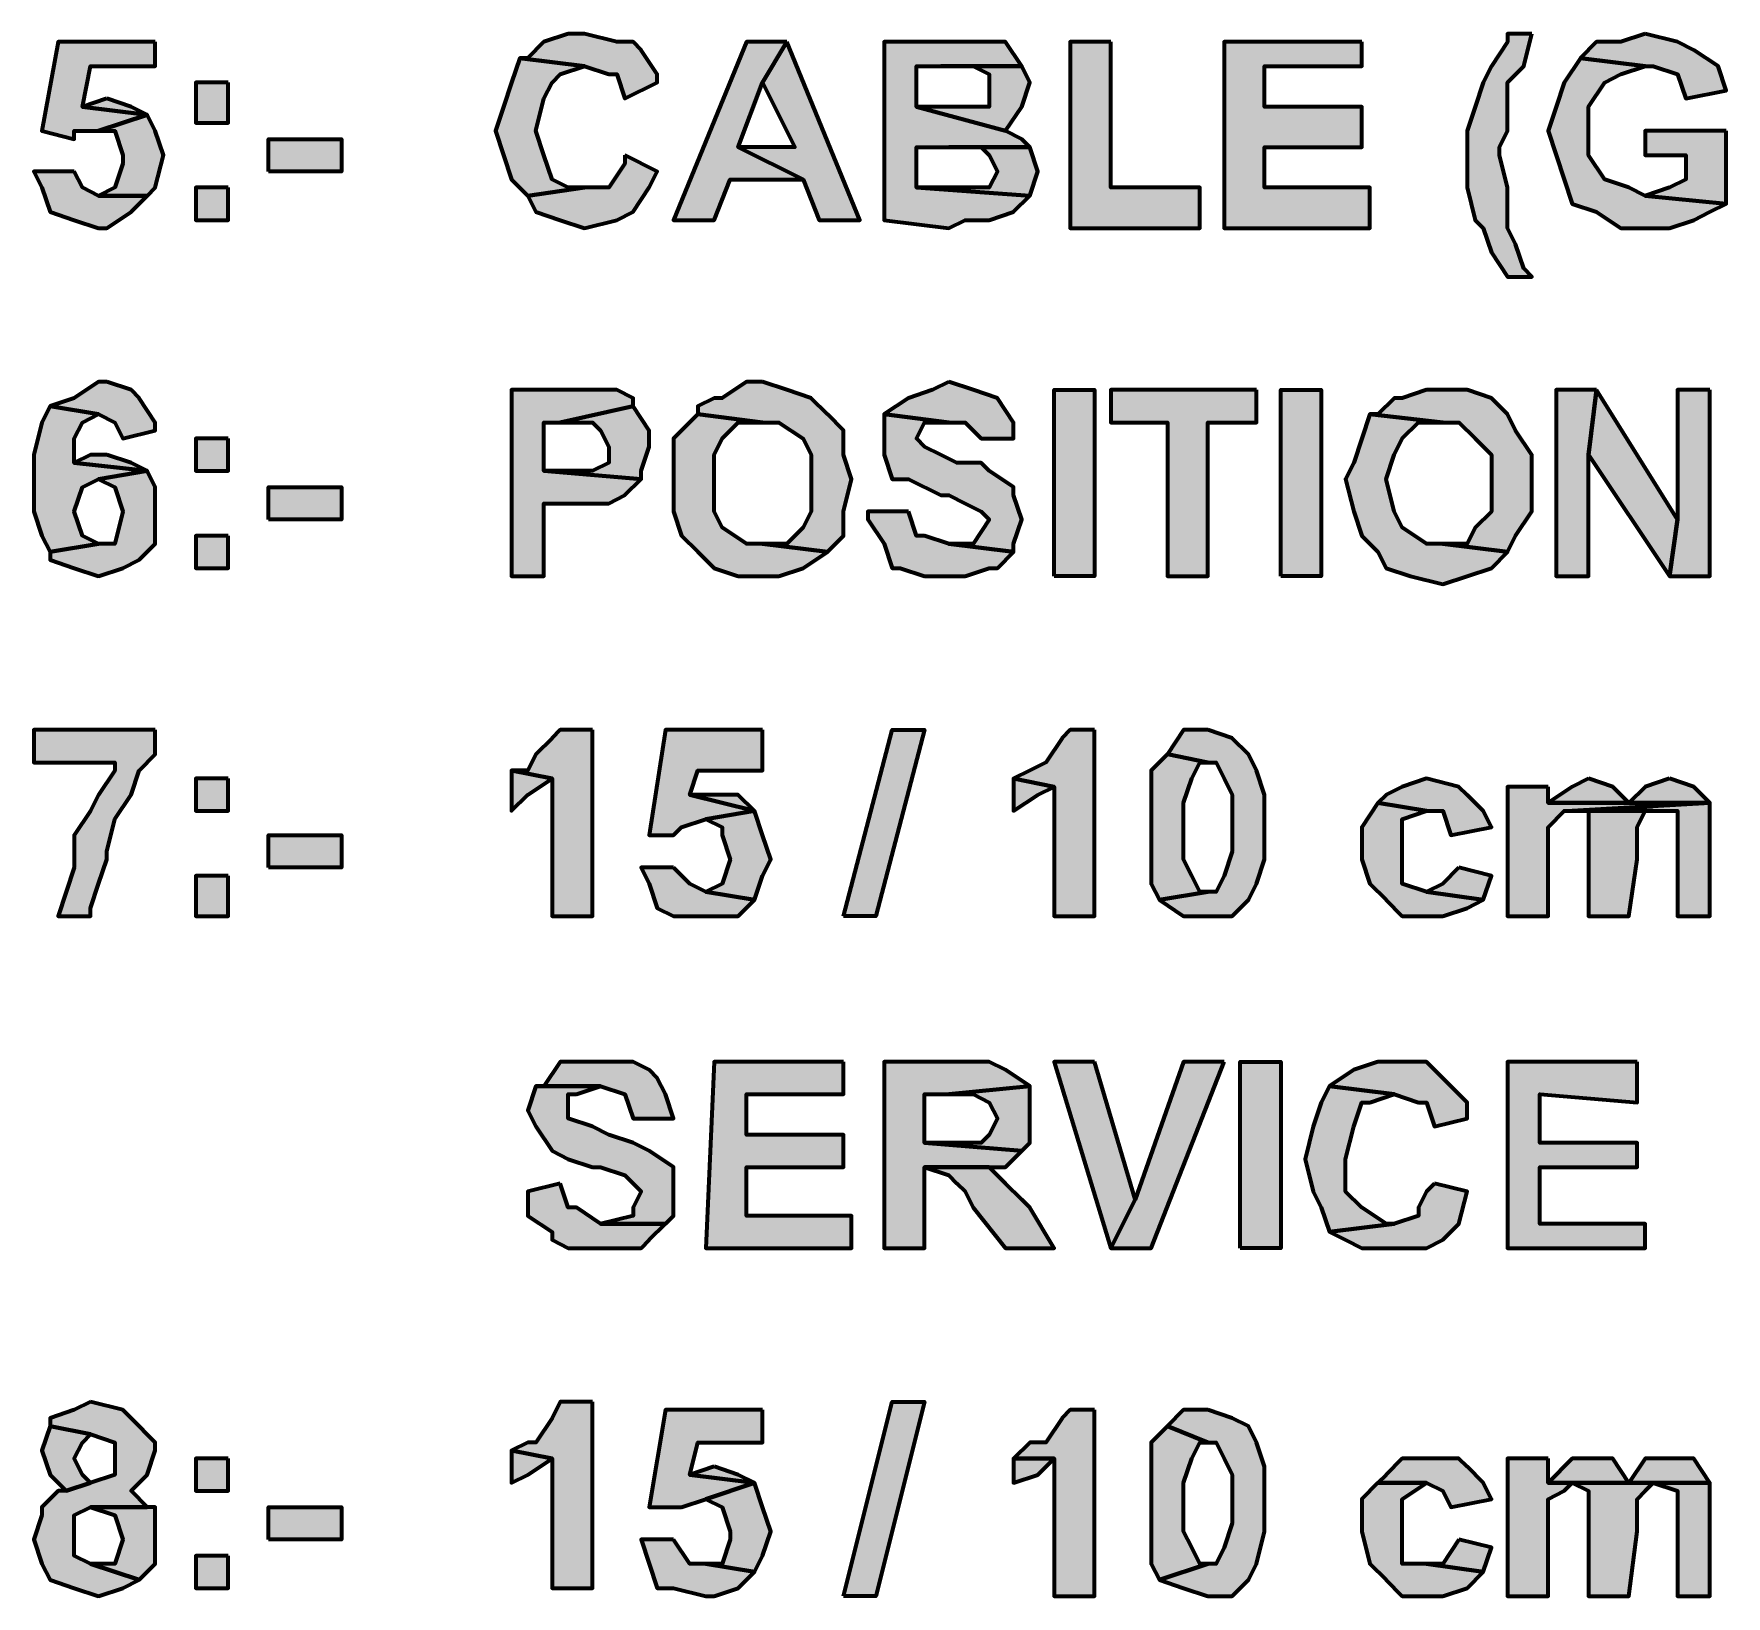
# Model space of a CAD drawing. Header units: inches. Extents: x 16 to 776, y 37 to 575.
# Drawn here: x 602 to 636.83, y 135.83 to 168 of the extents above; entities that cross this region are included whole.
import ezdxf

# ---------------------------------------------------------------- set-up
doc = ezdxf.new("R2010")
doc.units = ezdxf.units.IN
doc.header["$MEASUREMENT"] = 0
doc.layers.add('H', color=7, linetype='CONTINUOUS', lineweight=100)
doc.layers.add('P', color=250, linetype='CONTINUOUS', lineweight=100)

msp = doc.modelspace()

# ---------------------------------------------------------------- hatches: boundary and pattern name
at = {"layer": 'H', "linetype": 'Continuous'}
for points in [[(613.333, 168), (613, 168), (612.5, 167.833), (612.167, 167.5), (612, 167.5), (613.333, 167.333), (613.833, 167.167), (614, 167.167), (614.167, 166.667), (614.833, 167), (614.833, 167.167), (614.5, 167.667), (614.333, 167.833), (614, 167.833)], [(632.833, 168), (632.333, 168), (632.333, 167.833), (632, 167.333), (631.833, 167), (631.667, 166.5), (631.5, 166), (631.5, 165.5), (631.5, 165.167), (631.5, 164.833), (631.667, 164.167), (631.833, 164), (632, 163.5), (632.333, 163), (632.833, 163), (632.667, 163.167), (632.5, 163.667), (632.333, 164), (632.333, 164.5), (632.333, 164.833), (632.167, 165.5), (632.167, 165.667), (632.333, 166), (632.333, 166.5), (632.333, 167), (632.667, 167.333)], [(635.167, 168), (634.667, 167.833), (634.167, 167.833), (633.833, 167.5), (635.167, 167.333), (635.333, 167.333), (635.833, 167.167), (636, 166.667), (636.833, 166.833), (636.667, 167.333), (636.167, 167.667), (635.833, 167.833)], [(604.5, 167.833), (602.5, 167.833), (602.167, 166), (602.833, 165.833), (602.833, 166), (603.333, 166), (604.333, 166.333), (603, 166.5), (603.167, 167.333), (604.5, 167.333)], [(617.5, 167.833), (616.667, 167.833), (615.167, 164.167), (616, 164.167), (616.333, 165), (617.833, 165), (616.5, 165.667), (617, 167)], [(617.5, 167.833), (617, 167), (617.667, 165.667), (616.5, 165.667), (617.833, 165), (618.167, 164.167), (619, 164.167)], [(621, 167.833), (619.5, 167.833), (619.5, 164.167), (620.833, 164), (621.167, 164.167), (621.667, 164.167), (622.167, 164.333), (622.5, 164.667), (620.167, 164.833), (620.167, 165.667), (620.833, 165.667), (622.5, 165.667), (622.333, 165.833), (622, 166), (620.167, 166.5), (620.167, 167.333), (620.667, 167.333), (622.333, 167.333), (622, 167.833), (621.667, 167.833)], [(624.167, 167.833), (623.333, 167.833), (623.333, 164), (626, 164), (626, 164.833), (624.167, 164.833)], [(629.333, 167.833), (626.5, 167.833), (626.5, 164), (629.5, 164), (629.5, 164.833), (627.333, 164.833), (627.333, 165.667), (629.333, 165.667), (629.333, 166.5), (627.333, 166.5), (627.333, 167.333), (629.333, 167.333)], [(612, 167.5), (611.833, 167), (611.667, 166.5), (611.5, 166), (611.667, 165.5), (611.833, 165), (612.167, 164.667), (613.333, 164.833), (613, 164.833), (612.667, 165), (612.5, 165.5), (612.333, 166), (612.5, 166.667), (612.667, 167), (612.833, 167.167), (613.333, 167.333)], [(622.333, 167.333), (620.667, 167.333), (620.833, 167.333), (621.333, 167.333), (621.667, 167.167), (621.667, 166.833), (621.667, 166.5), (621.167, 166.5), (620.833, 166.5), (620.167, 166.5), (622, 166), (622.333, 166.5), (622.5, 167)], [(633.833, 167.5), (633.5, 167), (633.333, 166.5), (633.167, 166), (633.333, 165.5), (633.5, 165), (633.667, 164.5), (634.167, 164.333), (634.667, 164), (635.167, 164), (635.667, 164), (636.167, 164.167), (636.5, 164.333), (636.833, 164.5), (635.167, 164.667), (634.833, 164.833), (634.333, 165), (634, 165.5), (634, 166), (634, 166.5), (634.333, 167), (634.667, 167.167), (635.167, 167.333)], [(606, 167), (605.333, 167), (605.333, 166.167), (606, 166.167)], [(603.5, 166.667), (603, 166.5), (604.333, 166.333), (604, 166.5)], [(604.333, 166.333), (603.333, 166), (603.667, 166), (603.833, 165.5), (603.833, 165.333), (603.667, 164.833), (603.333, 164.667), (604.333, 164.667), (604.5, 164.833), (604.667, 165.5), (604.5, 166)], [(606.833, 165.167), (606.833, 165.833), (608.333, 165.833), (608.333, 165.167)], [(636.833, 166), (635.167, 166), (635.167, 165.5), (636, 165.5), (636, 165), (635.667, 164.833), (635.167, 164.667), (636.833, 164.5)], [(614.167, 165.5), (614.167, 165.333), (613.833, 164.833), (613.333, 164.833), (612.167, 164.667), (612.333, 164.333), (612.833, 164.167), (613.333, 164), (614, 164.167), (614.333, 164.333), (614.667, 164.833), (614.833, 165.167)], [(622.5, 165.667), (620.833, 165.667), (621, 165.667), (621.5, 165.667), (621.667, 165.5), (621.833, 165.167), (621.667, 164.833), (621.5, 164.833), (620.833, 164.833), (620.167, 164.833), (622.5, 164.667), (622.667, 165.167)], [(602.833, 165.167), (602, 165.167), (602.167, 164.833), (602.333, 164.333), (602.833, 164.167), (603.333, 164), (603.5, 164), (604, 164.333), (604.333, 164.667), (603.333, 164.667), (603, 164.833)], [(606, 164.833), (605.333, 164.833), (605.333, 164.167), (606, 164.167)], [(603.5, 160.833), (603.333, 160.833), (602.833, 160.5), (602.333, 160.333), (603.333, 160.167), (603.667, 160), (603.833, 159.667), (604.5, 159.833), (604.5, 160), (604.167, 160.5), (604, 160.667)], [(613, 160.667), (611.833, 160.667), (611.833, 156.833), (612.5, 156.833), (612.5, 158.333), (613, 158.333), (613.333, 158.333), (613.833, 158.333), (614.167, 158.5), (614.5, 158.833), (612.5, 159), (612.5, 160), (612.833, 160), (614.333, 160.333), (614.333, 160.5), (614, 160.667), (613.5, 160.667)], [(617, 160.833), (616.667, 160.833), (616.167, 160.5), (616, 160.5), (615.667, 160.333), (615.667, 160.167), (617, 160), (617.333, 160), (617.833, 159.667), (618, 159.333), (618, 158.833), (618, 158.167), (617.833, 157.833), (617.5, 157.5), (617, 157.5), (618.333, 157.333), (618.667, 157.667), (618.667, 158.167), (618.833, 158.833), (618.667, 159.333), (618.667, 159.833), (618.333, 160.167), (618, 160.5), (617.5, 160.667)], [(620.833, 160.833), (620.5, 160.667), (620, 160.5), (619.5, 160.167), (620.833, 160), (621.167, 160), (621.5, 159.667), (622.167, 159.667), (622.167, 160), (621.833, 160.5), (621.333, 160.667)], [(623, 156.833), (623, 160.667), (623.833, 160.667), (623.833, 156.833)], [(627.167, 160.667), (624.167, 160.667), (624.167, 160), (625.333, 160), (625.333, 156.833), (626.167, 156.833), (626.167, 160), (627.167, 160)], [(627.667, 156.833), (627.667, 160.667), (628.5, 160.667), (628.5, 156.833)], [(631, 160.667), (630.667, 160.667), (630.167, 160.5), (630, 160.5), (629.667, 160.167), (629.5, 160.167), (631, 160), (631.333, 160), (631.667, 159.667), (632, 159.333), (632, 158.833), (632, 158.167), (631.667, 157.833), (631.5, 157.5), (631, 157.5), (632.333, 157.333), (632.5, 157.667), (632.833, 158.167), (632.833, 158.833), (632.833, 159.333), (632.5, 159.833), (632.333, 160.167), (632, 160.5), (631.5, 160.667)], [(634.167, 160.667), (633.333, 160.667), (633.333, 156.833), (634, 156.833), (634, 159.333)], [(634.167, 160.667), (634, 159.333), (635.667, 156.833), (635.833, 158)], [(636.5, 160.667), (635.833, 160.667), (635.833, 158), (635.667, 156.833), (636.5, 156.833)], [(602.333, 160.333), (602.167, 160), (602, 159.333), (602, 158.833), (602, 158.167), (602.167, 157.667), (602.333, 157.333), (603.333, 157.5), (603, 157.667), (602.833, 158.167), (603, 158.667), (603.333, 158.833), (604.333, 159), (602.833, 159.167), (602.833, 159.667), (603, 160), (603.333, 160.167)], [(614.333, 160.333), (612.833, 160), (613.5, 160), (613.667, 159.833), (613.833, 159.5), (613.833, 159.167), (613.5, 159), (613, 159), (612.5, 159), (614.5, 158.833), (614.5, 159), (614.667, 159.5), (614.667, 159.833)], [(615.667, 160.167), (615.167, 159.667), (615.167, 159.333), (615.167, 158.833), (615.167, 158.167), (615.333, 157.667), (615.667, 157.333), (616, 157), (616.5, 156.833), (617, 156.833), (617.333, 156.833), (617.833, 157), (618.333, 157.333), (617, 157.5), (616.667, 157.5), (616.167, 157.833), (616, 158.167), (616, 158.833), (616, 159.333), (616.167, 159.667), (616.5, 160), (617, 160)], [(619.5, 160.167), (619.5, 159.667), (619.5, 159.333), (619.667, 158.833), (620, 158.833), (620.667, 158.5), (620.833, 158.5), (621.167, 158.333), (621.5, 158.167), (621.667, 158), (621.333, 157.5), (620.833, 157.5), (622.167, 157.333), (622.167, 157.5), (622.333, 158), (622.167, 158.5), (622.167, 158.667), (621.667, 159), (621.5, 159.167), (621, 159.167), (620.667, 159.333), (620.333, 159.5), (620.167, 159.667), (620.333, 160), (620.833, 160)], [(629.5, 160.167), (629.333, 159.667), (629.167, 159.167), (629, 158.833), (629.167, 158.167), (629.333, 157.667), (629.667, 157.333), (629.833, 157), (630.333, 156.833), (631, 156.667), (631.5, 156.833), (632, 157), (632.333, 157.333), (631, 157.5), (630.667, 157.5), (630.167, 157.833), (630, 158.167), (629.833, 158.833), (630, 159.333), (630.167, 159.667), (630.5, 160), (631, 160)], [(606, 159.667), (605.333, 159.667), (605.333, 159), (606, 159)], [(603.5, 159.333), (603.167, 159.333), (602.833, 159.167), (604.333, 159), (604, 159.167)], [(604.333, 159), (603.333, 158.833), (603.667, 158.667), (603.833, 158.167), (603.667, 157.5), (603.333, 157.5), (602.333, 157.333), (602.333, 157.167), (602.833, 157), (603.333, 156.833), (603.833, 157), (604.167, 157.167), (604.5, 157.5), (604.5, 158.167), (604.5, 158.667)], [(606.833, 158), (606.833, 158.667), (608.333, 158.667), (608.333, 158)], [(620, 158.167), (619.167, 158.167), (619.167, 158), (619.5, 157.5), (619.667, 157), (619.833, 157), (620.333, 156.833), (620.833, 156.833), (621.167, 156.833), (621.667, 157), (621.833, 157), (622.167, 157.333), (620.833, 157.5), (620.333, 157.667), (620.167, 157.667)], [(606, 157.667), (605.333, 157.667), (605.333, 157), (606, 157)], [(604.5, 153.667), (602, 153.667), (602, 153), (603.667, 153), (603.667, 152.833), (603.333, 152.333), (603.167, 152), (602.833, 151.5), (602.833, 150.833), (602.667, 150.333), (602.5, 149.833), (603.167, 149.833), (603.167, 150), (603.333, 150.5), (603.5, 151), (603.5, 151.167), (603.667, 151.833), (604, 152.333), (604.167, 152.833), (604.5, 153.167)], [(613.5, 153.667), (612.833, 153.667), (612.667, 153.5), (612.333, 153.167), (612.167, 152.833), (611.833, 152.833), (612.667, 152.667), (612.667, 149.833), (613.5, 149.833)], [(617, 153.667), (615, 153.667), (614.667, 151.5), (615.167, 151.5), (615.333, 151.667), (615.833, 151.833), (616.833, 152), (615.5, 152.333), (615.667, 152.833), (617, 152.833)], [(618.667, 149.833), (619.667, 153.667), (620.333, 153.667), (619.333, 149.833)], [(623.833, 153.667), (623.333, 153.667), (623.167, 153.5), (622.833, 153), (622.5, 152.833), (622.167, 152.667), (623, 152.5), (623, 149.833), (623.833, 149.833)], [(626.167, 153.667), (625.667, 153.667), (625.333, 153.167), (626.167, 153), (626.333, 153), (626.5, 152.667), (626.667, 152.333), (626.667, 151.667), (626.667, 151.167), (626.5, 150.667), (626.333, 150.333), (626.167, 150.333), (625.167, 150.167), (625.667, 149.833), (626.167, 149.833), (626.667, 149.833), (627, 150.167), (627.167, 150.5), (627.333, 151), (627.333, 151.667), (627.333, 152.333), (627.167, 152.833), (627, 153.167), (626.667, 153.5)], [(625.333, 153.167), (625, 152.833), (625, 152.333), (625, 151.667), (625, 151), (625, 150.5), (625.167, 150.167), (626.167, 150.333), (626, 150.333), (625.833, 150.667), (625.667, 151), (625.667, 151.667), (625.667, 152.167), (625.833, 152.667), (626, 153), (626.167, 153)], [(606, 152.667), (605.333, 152.667), (605.333, 152), (606, 152)], [(611.833, 152.833), (611.833, 152), (612.167, 152.333), (612.667, 152.667)], [(622.167, 152.667), (622.167, 152), (622.667, 152.333), (623, 152.5)], [(630.667, 152.667), (630.167, 152.5), (629.833, 152.333), (629.667, 152.167), (630.667, 152), (631, 152), (631.167, 151.5), (632, 151.667), (631.833, 152), (631.5, 152.333), (631.333, 152.5)], [(634, 152.667), (633.667, 152.5), (633.167, 152.167), (634.833, 152.167), (634.5, 152.5)], [(635.667, 152.667), (635.167, 152.5), (634.833, 152.167), (633.167, 152.167), (636.5, 152.167), (636.167, 152.5)], [(616, 152.333), (615.5, 152.333), (616.833, 152), (616.5, 152.333)], [(633.167, 152.5), (632.333, 152.5), (632.333, 149.833), (633.167, 149.833), (633.167, 151), (633.167, 151.167), (633.167, 151.667), (633.5, 152), (633.667, 152), (636.5, 152.167), (633.167, 152.167)], [(616.833, 152), (615.833, 151.833), (616.167, 151.667), (616.167, 151.5), (616.333, 151), (616.167, 150.5), (615.833, 150.333), (616.833, 150.167), (617, 150.667), (617.167, 151), (617, 151.5)], [(629.667, 152.167), (629.333, 151.667), (629.333, 151.167), (629.333, 151), (629.5, 150.5), (629.833, 150.167), (630.167, 149.833), (630.667, 149.833), (631, 149.833), (631.5, 150), (631.833, 150.167), (630.667, 150.333), (630.167, 150.5), (630.167, 150.667), (630.167, 151.167), (630.167, 151.5), (630.167, 151.833), (630.667, 152)], [(636.5, 152.167), (633.667, 152), (635.333, 152), (635.833, 152), (635.833, 151.333), (635.833, 149.833), (636.5, 149.833), (636.5, 151.5)], [(633.667, 152), (634, 152), (634, 151.833), (634, 151.333), (634, 149.833), (634.833, 149.833), (635, 151), (635, 151.167), (635, 151.667), (635.167, 152), (635.333, 152)], [(606.833, 150.833), (606.833, 151.5), (608.333, 151.5), (608.333, 150.833)], [(615.167, 150.833), (614.5, 150.833), (614.667, 150.5), (614.833, 150), (615.167, 149.833), (615.833, 149.833), (616, 149.833), (616.5, 149.833), (616.833, 150.167), (615.833, 150.333), (615.5, 150.5)], [(631.333, 150.833), (631, 150.5), (630.667, 150.333), (631.833, 150.167), (632, 150.667)], [(606, 150.667), (605.333, 150.667), (605.333, 149.833), (606, 149.833)], [(613.667, 146.833), (613.5, 146.833), (613, 146.833), (612.833, 146.833), (612.5, 146.333), (612.333, 146.333), (613.667, 146.333), (614.167, 146.167), (614.333, 145.667), (615.167, 145.667), (615, 146.167), (614.833, 146.5), (614.667, 146.667), (614.333, 146.833)], [(618.667, 146.833), (616, 146.833), (615.833, 143), (618.833, 143), (618.833, 143.667), (616.667, 143.667), (616.667, 144.667), (618.667, 144.667), (618.667, 145.333), (616.667, 145.333), (616.667, 146.167), (618.667, 146.167)], [(621.167, 146.833), (619.5, 146.833), (619.5, 143), (620.333, 143), (620.333, 144.667), (621.667, 144.667), (622, 144.667), (622.333, 145), (620.333, 145.167), (620.333, 146.167), (620.833, 146.167), (622.5, 146.333), (622, 146.667), (621.667, 146.833)], [(623.833, 146.833), (623, 146.833), (624.167, 143), (624.667, 144)], [(626.5, 146.833), (625.667, 146.833), (624.667, 144), (624.167, 143), (625, 143)], [(626.833, 143), (626.833, 146.833), (627.667, 146.833), (627.667, 143)], [(630, 146.833), (629.667, 146.833), (629.167, 146.667), (628.667, 146.333), (630, 146.167), (630.5, 146), (630.667, 146), (630.833, 145.5), (631.5, 145.667), (631.5, 146), (631.167, 146.333), (631, 146.5), (630.667, 146.833)], [(635, 146.833), (632.333, 146.833), (632.333, 143), (635.167, 143), (635.167, 143.5), (633, 143.5), (633, 144.667), (635, 144.667), (635, 145.167), (633, 145.167), (633, 146.167), (635, 146)], [(612.333, 146.333), (612.167, 145.833), (612.333, 145.5), (612.667, 145), (613, 144.833), (613.5, 144.667), (613.667, 144.667), (614.167, 144.5), (614.333, 144.333), (614.5, 144.167), (614.333, 143.833), (614.333, 143.667), (613.667, 143.5), (615, 143.5), (615.167, 143.667), (615.167, 144.167), (615.167, 144.667), (614.667, 145), (614.333, 145.167), (613.833, 145.333), (613.5, 145.5), (613, 145.667), (613, 146), (613, 146.167), (613.167, 146.167), (613.667, 146.333)], [(622.5, 146.333), (620.833, 146.167), (621.333, 146.167), (621.667, 146), (621.833, 145.667), (621.667, 145.333), (621.5, 145.167), (621.333, 145.167), (620.833, 145.167), (620.333, 145.167), (622.333, 145), (622.5, 145.167), (622.5, 145.667), (622.5, 145.833)], [(628.667, 146.333), (628.5, 146), (628.333, 145.5), (628.167, 144.833), (628.333, 144.167), (628.5, 143.833), (628.667, 143.333), (630, 143.5), (629.833, 143.5), (629.333, 143.833), (629, 144.167), (629, 144.833), (629.167, 145.5), (629.333, 146), (629.5, 146), (630, 146.167)], [(621.667, 144.667), (620.333, 144.667), (620.833, 144.5), (621, 144.333), (621.167, 144.167), (621.333, 143.833), (622, 143), (623, 143), (622.5, 143.833), (622.333, 144), (622, 144.333)], [(612.833, 144.333), (612.167, 144.167), (612.167, 143.667), (612.667, 143.333), (612.667, 143.167), (613, 143), (613.667, 143), (614, 143), (614.5, 143), (614.667, 143.167), (615, 143.5), (613.667, 143.5), (613.167, 143.833), (613, 143.833)], [(630.833, 144.333), (630.667, 144.167), (630.5, 143.833), (630.5, 143.667), (630, 143.5), (628.667, 143.333), (629, 143.167), (629.333, 143), (630, 143), (630.667, 143), (631, 143.167), (631.333, 143.5), (631.5, 144.167)], [(603.167, 139.833), (602.833, 139.667), (602.333, 139.5), (602.333, 139.333), (603.167, 139.167), (603.667, 139), (603.667, 138.667), (603.667, 138.333), (603.167, 138.167), (602.667, 138), (602.5, 138), (602.167, 137.667), (602.167, 137.5), (602, 137), (602.167, 136.5), (602.333, 136.167), (602.833, 136), (603.333, 135.833), (603.833, 136), (604.167, 136.167), (603.167, 136.5), (602.833, 136.667), (602.833, 137.167), (602.833, 137.5), (603.167, 137.667), (604.333, 137.667), (604, 138), (604.333, 138.333), (604.5, 138.833), (604.5, 139), (604, 139.5), (603.833, 139.667)], [(613.5, 139.833), (612.833, 139.833), (612.667, 139.5), (612.333, 139), (612.167, 139), (611.833, 138.833), (612.667, 138.667), (612.667, 136), (613.5, 136)], [(618.667, 135.833), (619.667, 139.833), (620.333, 139.833), (619.333, 135.833)], [(617, 139.667), (615, 139.667), (614.667, 137.667), (615.167, 137.667), (615.333, 137.667), (615.833, 137.833), (616.833, 138.167), (615.5, 138.333), (615.667, 139), (617, 139)], [(623.833, 139.667), (623.333, 139.667), (623.167, 139.5), (622.833, 139), (622.5, 139), (622.167, 138.667), (623, 138.667), (623, 135.833), (623.833, 135.833)], [(626.167, 139.667), (625.667, 139.667), (625.333, 139.333), (626.167, 139), (626.333, 139), (626.5, 138.667), (626.667, 138.333), (626.667, 137.833), (626.667, 137.333), (626.5, 136.833), (626.333, 136.5), (626.167, 136.5), (625.167, 136.167), (625.667, 136), (626.167, 135.833), (626.667, 135.833), (627, 136.167), (627.167, 136.5), (627.333, 137.167), (627.333, 137.833), (627.333, 138.5), (627.167, 139), (627, 139.333), (626.667, 139.5)], [(602.333, 139.333), (602.167, 138.833), (602.333, 138.333), (602.667, 138), (603.167, 138.167), (603, 138.333), (602.833, 138.667), (603, 139), (603.167, 139.167)], [(625.333, 139.333), (625, 139), (625, 138.333), (625, 137.833), (625, 137), (625, 136.5), (625.167, 136.167), (626.167, 136.5), (626, 136.5), (625.833, 136.833), (625.667, 137.167), (625.667, 137.833), (625.667, 138.167), (625.833, 138.667), (626, 139), (626.167, 139)], [(606, 138.667), (605.333, 138.667), (605.333, 138), (606, 138)], [(611.833, 138.833), (611.833, 138.167), (612.167, 138.333), (612.667, 138.667)], [(622.167, 138.667), (622.167, 138.167), (622.667, 138.333), (623, 138.667)], [(630.667, 138.667), (630.167, 138.667), (629.833, 138.333), (629.667, 138.167), (630.667, 138.167), (631, 138), (631.167, 137.667), (632, 137.833), (631.833, 138.167), (631.5, 138.5), (631.333, 138.667)], [(633.167, 138.667), (632.333, 138.667), (632.333, 135.833), (633.167, 135.833), (633.167, 137.167), (633.167, 137.333), (633.167, 137.833), (633.5, 138), (633.667, 138.167), (636.5, 138.167), (633.167, 138.167)], [(634, 138.667), (633.667, 138.667), (633.167, 138.167), (634.833, 138.167), (634.5, 138.667)], [(635.667, 138.667), (635.167, 138.667), (634.833, 138.167), (633.167, 138.167), (636.5, 138.167), (636.167, 138.667)], [(616, 138.5), (615.5, 138.333), (616.833, 138.167), (616.5, 138.333)], [(616.833, 138.167), (615.833, 137.833), (616.167, 137.667), (616.333, 137.167), (616.333, 137), (616.167, 136.5), (615.833, 136.5), (616.833, 136.333), (617, 136.667), (617.167, 137.167), (617, 137.667)], [(629.667, 138.167), (629.333, 137.833), (629.333, 137.333), (629.333, 137.167), (629.5, 136.5), (629.833, 136.167), (630.167, 135.833), (630.667, 135.833), (631, 135.833), (631.5, 136), (631.833, 136.333), (630.667, 136.5), (630.167, 136.5), (630.167, 136.667), (630.167, 137.333), (630.167, 137.5), (630.167, 137.833), (630.667, 138.167)], [(633.667, 138.167), (634, 138), (634, 137.833), (634, 137.333), (634, 135.833), (634.833, 135.833), (635, 137.167), (635, 137.333), (635, 137.833), (635.167, 138), (635.333, 138.167)], [(636.5, 138.167), (633.667, 138.167), (635.333, 138.167), (635.833, 138), (635.833, 137.333), (635.833, 135.833), (636.5, 135.833), (636.5, 137.667)], [(604.333, 137.667), (603.167, 137.667), (603.667, 137.5), (603.833, 137), (603.667, 136.5), (603.167, 136.5), (604.167, 136.167), (604.5, 136.5), (604.5, 137), (604.5, 137.167), (604.5, 137.667)], [(606.833, 137), (606.833, 137.667), (608.333, 137.667), (608.333, 137)], [(615.167, 137), (614.5, 137), (614.667, 136.5), (614.833, 136), (615.167, 136), (615.833, 135.833), (616, 135.833), (616.5, 136), (616.833, 136.333), (615.833, 136.5), (615.5, 136.5)], [(631.333, 137), (631, 136.5), (630.667, 136.5), (631.833, 136.333), (632, 136.833)], [(606, 136.667), (605.333, 136.667), (605.333, 136), (606, 136)]]:
    msp.add_hatch(color=0, dxfattribs=at).paths.add_polyline_path(points)

# ---------------------------------------------------------------- linework, layer by layer
at = {"layer": 'P', "color": 0, "linetype": 'Continuous'}
for points in [[(613.333, 168), (613, 168), (612.5, 167.833), (612.167, 167.5), (612, 167.5), (613.333, 167.333), (613.333, 167.333), (613.833, 167.167), (614, 167.167), (614.167, 166.667), (614.833, 167), (614.833, 167.167), (614.5, 167.667), (614.333, 167.833), (614, 167.833), (613.333, 168)], [(632.833, 168), (632.333, 168), (632.333, 167.833), (632, 167.333), (631.833, 167), (631.667, 166.5), (631.5, 166), (631.5, 165.5), (631.5, 165.167), (631.5, 164.833), (631.667, 164.167), (631.833, 164), (632, 163.5), (632.333, 163), (632.833, 163), (632.667, 163.167), (632.5, 163.667), (632.333, 164), (632.333, 164.5), (632.333, 164.833), (632.167, 165.5), (632.167, 165.667), (632.333, 166), (632.333, 166.5), (632.333, 167), (632.667, 167.333), (632.833, 168)], [(635.167, 168), (634.667, 167.833), (634.167, 167.833), (633.833, 167.5), (635.167, 167.333), (635.333, 167.333), (635.833, 167.167), (635.833, 167.167), (636, 166.667), (636.833, 166.833), (636.667, 167.333), (636.167, 167.667), (636.167, 167.667), (635.833, 167.833), (635.167, 168)], [(604.5, 167.833), (602.5, 167.833), (602.167, 166), (602.833, 165.833), (602.833, 166), (603.333, 166), (604.333, 166.333), (603, 166.5), (603.167, 167.333), (604.5, 167.333), (604.5, 167.833)], [(617.5, 167.833), (616.667, 167.833), (615.167, 164.167), (616, 164.167), (616.333, 165), (617.833, 165), (616.5, 165.667), (617, 167), (617.5, 167.833)], [(617.5, 167.833), (617, 167), (617.667, 165.667), (616.5, 165.667), (617.833, 165), (618.167, 164.167), (619, 164.167), (617.5, 167.833)], [(621, 167.833), (619.5, 167.833), (619.5, 164.167), (620.833, 164), (621.167, 164.167), (621.667, 164.167), (621.667, 164.167), (622.167, 164.333), (622.5, 164.667), (620.167, 164.833), (620.167, 165.667), (620.833, 165.667), (622.5, 165.667), (622.333, 165.833), (622, 166), (620.167, 166.5), (620.167, 167.333), (620.667, 167.333), (622.333, 167.333), (622, 167.833), (621.667, 167.833), (621.667, 167.833), (621, 167.833)], [(624.167, 167.833), (623.333, 167.833), (623.333, 164), (626, 164), (626, 164.833), (624.167, 164.833), (624.167, 167.833)], [(629.333, 167.833), (626.5, 167.833), (626.5, 164), (629.5, 164), (629.5, 164.833), (627.333, 164.833), (627.333, 165.667), (629.333, 165.667), (629.333, 166.5), (627.333, 166.5), (627.333, 167.333), (629.333, 167.333), (629.333, 167.833)], [(612, 167.5), (611.833, 167), (611.667, 166.5), (611.5, 166), (611.667, 165.5), (611.833, 165), (612.167, 164.667), (613.333, 164.833), (613, 164.833), (612.667, 165), (612.667, 165), (612.5, 165.5), (612.333, 166), (612.5, 166.667), (612.667, 167), (612.833, 167.167), (613.333, 167.333), (612, 167.5)], [(622.333, 167.333), (620.667, 167.333), (620.833, 167.333), (621.333, 167.333), (621.667, 167.167), (621.667, 166.833), (621.667, 166.5), (621.167, 166.5), (621.167, 166.5), (620.833, 166.5), (620.167, 166.5), (622, 166), (622.333, 166.5), (622.5, 167), (622.333, 167.333)], [(633.833, 167.5), (633.5, 167), (633.5, 167), (633.333, 166.5), (633.167, 166), (633.333, 165.5), (633.5, 165), (633.667, 164.5), (634.167, 164.333), (634.167, 164.333), (634.667, 164), (635.167, 164), (635.667, 164), (636.167, 164.167), (636.5, 164.333), (636.833, 164.5), (635.167, 164.667), (634.833, 164.833), (634.333, 165), (634.333, 165), (634, 165.5), (634, 166), (634, 166.5), (634.333, 167), (634.667, 167.167), (635.167, 167.333), (633.833, 167.5)], [(606, 167), (605.333, 167), (605.333, 166.167), (606, 166.167), (606, 167)], [(603.5, 166.667), (603, 166.5), (604.333, 166.333), (604, 166.5), (603.5, 166.667)], [(604.333, 166.333), (603.333, 166), (603.667, 166), (603.667, 166), (603.833, 165.5), (603.833, 165.333), (603.667, 164.833), (603.333, 164.667), (604.333, 164.667), (604.5, 164.833), (604.667, 165.5), (604.5, 166), (604.333, 166.333)], [(606.833, 165.167), (606.833, 165.833), (608.333, 165.833), (608.333, 165.167), (606.833, 165.167)], [(636.833, 166), (635.167, 166), (635.167, 165.5), (636, 165.5), (636, 165), (635.667, 164.833), (635.167, 164.667), (636.833, 164.5), (636.833, 166)], [(614.167, 165.5), (614.167, 165.333), (613.833, 164.833), (613.833, 164.833), (613.333, 164.833), (612.167, 164.667), (612.333, 164.333), (612.833, 164.167), (613.333, 164), (613.333, 164), (614, 164.167), (614.333, 164.333), (614.333, 164.333), (614.667, 164.833), (614.833, 165.167), (614.167, 165.5)], [(622.5, 165.667), (620.833, 165.667), (621, 165.667), (621.5, 165.667), (621.667, 165.5), (621.833, 165.167), (621.667, 164.833), (621.5, 164.833), (620.833, 164.833), (620.167, 164.833), (622.5, 164.667), (622.667, 165.167), (622.667, 165.167), (622.5, 165.667)], [(602.833, 165.167), (602, 165.167), (602.167, 164.833), (602.333, 164.333), (602.833, 164.167), (603.333, 164), (603.5, 164), (604, 164.333), (604.333, 164.667), (603.333, 164.667), (603, 164.833), (602.833, 165.167)], [(606, 164.833), (605.333, 164.833), (605.333, 164.167), (606, 164.167), (606, 164.833)], [(603.5, 160.833), (603.333, 160.833), (602.833, 160.5), (602.333, 160.333), (602.333, 160.333), (603.333, 160.167), (603.667, 160), (603.833, 159.667), (604.5, 159.833), (604.5, 160), (604.167, 160.5), (604, 160.667), (603.5, 160.833)], [(613, 160.667), (611.833, 160.667), (611.833, 156.833), (612.5, 156.833), (612.5, 158.333), (613, 158.333), (613.333, 158.333), (613.833, 158.333), (614.167, 158.5), (614.5, 158.833), (612.5, 159), (612.5, 160), (612.833, 160), (614.333, 160.333), (614.333, 160.5), (614, 160.667), (613.5, 160.667), (613, 160.667)], [(617, 160.833), (616.667, 160.833), (616.167, 160.5), (616, 160.5), (615.667, 160.333), (615.667, 160.167), (617, 160), (617.333, 160), (617.833, 159.667), (618, 159.333), (618, 158.833), (618, 158.833), (618, 158.167), (617.833, 157.833), (617.5, 157.5), (617, 157.5), (618.333, 157.333), (618.667, 157.667), (618.667, 158.167), (618.833, 158.833), (618.833, 158.833), (618.667, 159.333), (618.667, 159.833), (618.333, 160.167), (618, 160.5), (617.5, 160.667), (617, 160.833)], [(620.833, 160.833), (620.5, 160.667), (620, 160.5), (620, 160.5), (619.5, 160.167), (619.5, 160.167), (620.833, 160), (621.167, 160), (621.5, 159.667), (622.167, 159.667), (622.167, 160), (621.833, 160.5), (621.833, 160.5), (621.333, 160.667), (620.833, 160.833)], [(623, 156.833), (623, 160.667), (623.833, 160.667), (623.833, 156.833), (623, 156.833)], [(627.167, 160.667), (624.167, 160.667), (624.167, 160), (625.333, 160), (625.333, 156.833), (626.167, 156.833), (626.167, 160), (627.167, 160), (627.167, 160.667)], [(627.667, 156.833), (627.667, 160.667), (628.5, 160.667), (628.5, 156.833), (627.667, 156.833)], [(631, 160.667), (630.667, 160.667), (630.167, 160.5), (630, 160.5), (629.667, 160.167), (629.5, 160.167), (631, 160), (631.333, 160), (631.667, 159.667), (632, 159.333), (632, 158.833), (632, 158.833), (632, 158.167), (631.667, 157.833), (631.5, 157.5), (631, 157.5), (632.333, 157.333), (632.5, 157.667), (632.833, 158.167), (632.833, 158.833), (632.833, 158.833), (632.833, 159.333), (632.5, 159.833), (632.333, 160.167), (632, 160.5), (631.5, 160.667), (631, 160.667)], [(634.167, 160.667), (633.333, 160.667), (633.333, 156.833), (634, 156.833), (634, 159.333), (634.167, 160.667)], [(634.167, 160.667), (634, 159.333), (635.667, 156.833), (635.833, 158), (634.167, 160.667)], [(636.5, 160.667), (635.833, 160.667), (635.833, 158), (635.667, 156.833), (636.5, 156.833), (636.5, 160.667)], [(602.333, 160.333), (602.167, 160), (602, 159.333), (602, 158.833), (602, 158.167), (602.167, 157.667), (602.333, 157.333), (603.333, 157.5), (603, 157.667), (603, 157.667), (602.833, 158.167), (603, 158.667), (603.333, 158.833), (604.333, 159), (602.833, 159.167), (602.833, 159.667), (603, 160), (603.333, 160.167), (602.333, 160.333)], [(614.333, 160.333), (612.833, 160), (612.833, 160), (613.5, 160), (613.667, 159.833), (613.833, 159.5), (613.833, 159.167), (613.5, 159), (613.5, 159), (613, 159), (612.5, 159), (614.5, 158.833), (614.5, 159), (614.667, 159.5), (614.667, 159.833), (614.333, 160.333)], [(615.667, 160.167), (615.167, 159.667), (615.167, 159.333), (615.167, 158.833), (615.167, 158.167), (615.333, 157.667), (615.667, 157.333), (616, 157), (616.5, 156.833), (617, 156.833), (617.333, 156.833), (617.833, 157), (618.333, 157.333), (618.333, 157.333), (617, 157.5), (616.667, 157.5), (616.167, 157.833), (616.167, 157.833), (616, 158.167), (616, 158.833), (616, 158.833), (616, 159.333), (616.167, 159.667), (616.5, 160), (617, 160), (615.667, 160.167)], [(619.5, 160.167), (619.5, 159.667), (619.5, 159.333), (619.667, 158.833), (620, 158.833), (620.667, 158.5), (620.833, 158.5), (621.167, 158.333), (621.5, 158.167), (621.667, 158), (621.333, 157.5), (621.333, 157.5), (620.833, 157.5), (622.167, 157.333), (622.167, 157.5), (622.333, 158), (622.333, 158), (622.167, 158.5), (622.167, 158.667), (621.667, 159), (621.5, 159.167), (621, 159.167), (620.667, 159.333), (620.333, 159.5), (620.167, 159.667), (620.333, 160), (620.333, 160), (620.833, 160), (619.5, 160.167)], [(629.5, 160.167), (629.333, 159.667), (629.167, 159.167), (629, 158.833), (629.167, 158.167), (629.333, 157.667), (629.667, 157.333), (629.833, 157), (630.333, 156.833), (631, 156.667), (631.5, 156.833), (632, 157), (632.333, 157.333), (632.333, 157.333), (631, 157.5), (630.667, 157.5), (630.167, 157.833), (630.167, 157.833), (630, 158.167), (629.833, 158.833), (629.833, 158.833), (630, 159.333), (630.167, 159.667), (630.5, 160), (631, 160), (629.5, 160.167)], [(606, 159.667), (605.333, 159.667), (605.333, 159), (606, 159), (606, 159.667)], [(603.5, 159.333), (603.167, 159.333), (602.833, 159.167), (604.333, 159), (604, 159.167), (603.5, 159.333)], [(604.333, 159), (603.333, 158.833), (603.667, 158.667), (603.667, 158.667), (603.833, 158.167), (603.833, 158.167), (603.667, 157.5), (603.333, 157.5), (602.333, 157.333), (602.333, 157.167), (602.833, 157), (603.333, 156.833), (603.833, 157), (604.167, 157.167), (604.5, 157.5), (604.5, 158.167), (604.5, 158.667), (604.333, 159)], [(606.833, 158), (606.833, 158.667), (608.333, 158.667), (608.333, 158), (606.833, 158)], [(620, 158.167), (619.167, 158.167), (619.167, 158), (619.5, 157.5), (619.667, 157), (619.833, 157), (620.333, 156.833), (620.833, 156.833), (621.167, 156.833), (621.667, 157), (621.833, 157), (622.167, 157.333), (620.833, 157.5), (620.833, 157.5), (620.333, 157.667), (620.167, 157.667), (620, 158.167)], [(606, 157.667), (605.333, 157.667), (605.333, 157), (606, 157), (606, 157.667)], [(604.5, 153.667), (602, 153.667), (602, 153), (603.667, 153), (603.667, 152.833), (603.333, 152.333), (603.167, 152), (602.833, 151.5), (602.833, 151.5), (602.833, 150.833), (602.667, 150.333), (602.5, 149.833), (603.167, 149.833), (603.167, 150), (603.333, 150.5), (603.5, 151), (603.5, 151.167), (603.667, 151.833), (604, 152.333), (604, 152.333), (604.167, 152.833), (604.5, 153.167), (604.5, 153.667)], [(613.5, 153.667), (612.833, 153.667), (612.667, 153.5), (612.333, 153.167), (612.167, 152.833), (611.833, 152.833), (612.667, 152.667), (612.667, 149.833), (613.5, 149.833), (613.5, 153.667)], [(617, 153.667), (615, 153.667), (614.667, 151.5), (615.167, 151.5), (615.333, 151.667), (615.833, 151.833), (616.833, 152), (615.5, 152.333), (615.667, 152.833), (617, 152.833), (617, 153.667)], [(618.667, 149.833), (619.667, 153.667), (620.333, 153.667), (619.333, 149.833), (618.667, 149.833)], [(623.833, 153.667), (623.333, 153.667), (623.167, 153.5), (622.833, 153), (622.5, 152.833), (622.167, 152.667), (623, 152.5), (623, 149.833), (623.833, 149.833), (623.833, 153.667)], [(626.167, 153.667), (625.667, 153.667), (625.333, 153.167), (625.333, 153.167), (626.167, 153), (626.333, 153), (626.5, 152.667), (626.667, 152.333), (626.667, 151.667), (626.667, 151.167), (626.5, 150.667), (626.333, 150.333), (626.167, 150.333), (625.167, 150.167), (625.667, 149.833), (626.167, 149.833), (626.667, 149.833), (627, 150.167), (627, 150.167), (627.167, 150.5), (627.333, 151), (627.333, 151.667), (627.333, 151.667), (627.333, 152.333), (627.167, 152.833), (627, 153.167), (626.667, 153.5), (626.167, 153.667)], [(625.333, 153.167), (625, 152.833), (625, 152.333), (625, 151.667), (625, 151.667), (625, 151), (625, 150.5), (625.167, 150.167), (626.167, 150.333), (626, 150.333), (625.833, 150.667), (625.667, 151), (625.667, 151.667), (625.667, 152.167), (625.833, 152.667), (626, 153), (626.167, 153), (625.333, 153.167)], [(606, 152.667), (605.333, 152.667), (605.333, 152), (606, 152), (606, 152.667)], [(611.833, 152.833), (611.833, 152), (611.833, 152), (612.167, 152.333), (612.667, 152.667), (611.833, 152.833)], [(622.167, 152.667), (622.167, 152), (622.167, 152), (622.667, 152.333), (623, 152.5), (622.167, 152.667)], [(630.667, 152.667), (630.667, 152.667), (630.167, 152.5), (629.833, 152.333), (629.667, 152.167), (630.667, 152), (631, 152), (631.167, 151.5), (632, 151.667), (631.833, 152), (631.5, 152.333), (631.333, 152.5), (630.667, 152.667)], [(634, 152.667), (633.667, 152.5), (633.167, 152.167), (634.833, 152.167), (634.5, 152.5), (634, 152.667)], [(635.667, 152.667), (635.167, 152.5), (634.833, 152.167), (633.167, 152.167), (636.5, 152.167), (636.167, 152.5), (636.167, 152.5), (635.667, 152.667)], [(616, 152.333), (615.5, 152.333), (616.833, 152), (616.5, 152.333), (616, 152.333)], [(633.167, 152.5), (632.333, 152.5), (632.333, 149.833), (633.167, 149.833), (633.167, 151), (633.167, 151.167), (633.167, 151.667), (633.5, 152), (633.667, 152), (636.5, 152.167), (633.167, 152.167), (633.167, 152.5)], [(616.833, 152), (615.833, 151.833), (616.167, 151.667), (616.167, 151.5), (616.333, 151), (616.333, 151), (616.167, 150.5), (615.833, 150.333), (616.833, 150.167), (617, 150.667), (617.167, 151), (617, 151.5), (616.833, 152)], [(629.667, 152.167), (629.333, 151.667), (629.333, 151.167), (629.333, 151), (629.5, 150.5), (629.833, 150.167), (629.833, 150.167), (630.167, 149.833), (630.667, 149.833), (631, 149.833), (631.5, 150), (631.833, 150.167), (630.667, 150.333), (630.167, 150.5), (630.167, 150.667), (630.167, 151.167), (630.167, 151.5), (630.167, 151.833), (630.667, 152), (629.667, 152.167)], [(636.5, 152.167), (633.667, 152), (635.333, 152), (635.833, 152), (635.833, 152), (635.833, 151.333), (635.833, 149.833), (636.5, 149.833), (636.5, 151.5), (636.5, 151.5), (636.5, 152.167)], [(633.667, 152), (634, 152), (634, 151.833), (634, 151.333), (634, 149.833), (634.833, 149.833), (635, 151), (635, 151.167), (635, 151.667), (635.167, 152), (635.333, 152), (633.667, 152)], [(606.833, 150.833), (606.833, 151.5), (608.333, 151.5), (608.333, 150.833), (606.833, 150.833)], [(615.167, 150.833), (614.5, 150.833), (614.667, 150.5), (614.833, 150), (615.167, 149.833), (615.833, 149.833), (616, 149.833), (616.5, 149.833), (616.833, 150.167), (615.833, 150.333), (615.5, 150.5), (615.167, 150.833)], [(631.333, 150.833), (631, 150.5), (630.667, 150.333), (631.833, 150.167), (632, 150.667), (631.333, 150.833)], [(606, 150.667), (605.333, 150.667), (605.333, 149.833), (606, 149.833), (606, 150.667)], [(613.667, 146.833), (613.5, 146.833), (613, 146.833), (612.833, 146.833), (612.5, 146.333), (612.333, 146.333), (613.667, 146.333), (614.167, 146.167), (614.333, 145.667), (615.167, 145.667), (615, 146.167), (614.833, 146.5), (614.667, 146.667), (614.333, 146.833), (613.667, 146.833)], [(618.667, 146.833), (616, 146.833), (615.833, 143), (618.833, 143), (618.833, 143.667), (616.667, 143.667), (616.667, 144.667), (618.667, 144.667), (618.667, 145.333), (616.667, 145.333), (616.667, 146.167), (618.667, 146.167), (618.667, 146.833)], [(621.167, 146.833), (619.5, 146.833), (619.5, 143), (620.333, 143), (620.333, 144.667), (620.333, 144.667), (621.667, 144.667), (622, 144.667), (622.333, 145), (620.333, 145.167), (620.333, 146.167), (620.833, 146.167), (622.5, 146.333), (622.5, 146.333), (622, 146.667), (621.667, 146.833), (621.167, 146.833)], [(623.833, 146.833), (623, 146.833), (624.167, 143), (624.667, 144), (623.833, 146.833)], [(626.5, 146.833), (625.667, 146.833), (624.667, 144), (624.167, 143), (625, 143), (626.5, 146.833)], [(626.833, 143), (626.833, 146.833), (627.667, 146.833), (627.667, 143), (626.833, 143)], [(630, 146.833), (629.667, 146.833), (629.167, 146.667), (628.667, 146.333), (628.667, 146.333), (630, 146.167), (630, 146.167), (630.5, 146), (630.667, 146), (630.833, 145.5), (631.5, 145.667), (631.5, 146), (631.167, 146.333), (631, 146.5), (630.667, 146.833), (630, 146.833)], [(635, 146.833), (632.333, 146.833), (632.333, 143), (635.167, 143), (635.167, 143.5), (633, 143.5), (633, 144.667), (635, 144.667), (635, 145.167), (633, 145.167), (633, 146.167), (635, 146), (635, 146.833)], [(612.333, 146.333), (612.167, 145.833), (612.333, 145.5), (612.667, 145), (613, 144.833), (613.5, 144.667), (613.667, 144.667), (614.167, 144.5), (614.333, 144.333), (614.5, 144.167), (614.333, 143.833), (614.333, 143.667), (613.667, 143.5), (615, 143.5), (615.167, 143.667), (615.167, 144.167), (615.167, 144.167), (615.167, 144.667), (615.167, 144.667), (614.667, 145), (614.333, 145.167), (613.833, 145.333), (613.5, 145.5), (613, 145.667), (613, 146), (613, 146.167), (613.167, 146.167), (613.667, 146.333), (612.333, 146.333)], [(622.5, 146.333), (620.833, 146.167), (620.833, 146.167), (621.333, 146.167), (621.667, 146), (621.833, 145.667), (621.667, 145.333), (621.5, 145.167), (621.333, 145.167), (620.833, 145.167), (620.333, 145.167), (622.333, 145), (622.5, 145.167), (622.5, 145.667), (622.5, 145.833), (622.5, 146.333)], [(628.667, 146.333), (628.5, 146), (628.333, 145.5), (628.167, 144.833), (628.333, 144.167), (628.5, 143.833), (628.667, 143.333), (630, 143.5), (629.833, 143.5), (629.333, 143.833), (629.333, 143.833), (629, 144.167), (629, 144.833), (629.167, 145.5), (629.333, 146), (629.5, 146), (630, 146.167), (628.667, 146.333)], [(621.667, 144.667), (620.333, 144.667), (620.833, 144.5), (621, 144.333), (621.167, 144.167), (621.333, 143.833), (622, 143), (623, 143), (622.5, 143.833), (622.333, 144), (622, 144.333), (621.667, 144.667)], [(612.833, 144.333), (612.167, 144.167), (612.167, 144.167), (612.167, 143.667), (612.667, 143.333), (612.667, 143.167), (613, 143), (613.667, 143), (614, 143), (614.5, 143), (614.667, 143.167), (615, 143.5), (613.667, 143.5), (613.667, 143.5), (613.167, 143.833), (613, 143.833), (612.833, 144.333)], [(630.833, 144.333), (630.667, 144.167), (630.5, 143.833), (630.5, 143.667), (630, 143.5), (628.667, 143.333), (629, 143.167), (629.333, 143), (630, 143), (630, 143), (630.667, 143), (631, 143.167), (631, 143.167), (631.333, 143.5), (631.5, 144.167), (630.833, 144.333)], [(603.167, 139.833), (602.833, 139.667), (602.333, 139.5), (602.333, 139.333), (603.167, 139.167), (603.667, 139), (603.667, 138.667), (603.667, 138.333), (603.167, 138.167), (602.667, 138), (602.5, 138), (602.167, 137.667), (602.167, 137.5), (602, 137), (602.167, 136.5), (602.333, 136.167), (602.833, 136), (603.333, 135.833), (603.833, 136), (604.167, 136.167), (603.167, 136.5), (602.833, 136.667), (602.833, 137.167), (602.833, 137.5), (603.167, 137.667), (604.333, 137.667), (604, 138), (604.333, 138.333), (604.5, 138.833), (604.5, 139), (604, 139.5), (603.833, 139.667), (603.167, 139.833)], [(613.5, 139.833), (612.833, 139.833), (612.667, 139.5), (612.333, 139), (612.167, 139), (611.833, 138.833), (612.667, 138.667), (612.667, 136), (613.5, 136), (613.5, 139.833)], [(618.667, 135.833), (619.667, 139.833), (620.333, 139.833), (619.333, 135.833), (618.667, 135.833)], [(617, 139.667), (615, 139.667), (614.667, 137.667), (615.167, 137.667), (615.333, 137.667), (615.833, 137.833), (616.833, 138.167), (615.5, 138.333), (615.667, 139), (617, 139), (617, 139.667)], [(623.833, 139.667), (623.333, 139.667), (623.167, 139.5), (622.833, 139), (622.5, 139), (622.167, 138.667), (623, 138.667), (623, 135.833), (623.833, 135.833), (623.833, 139.667)], [(626.167, 139.667), (625.667, 139.667), (625.333, 139.333), (625.333, 139.333), (626.167, 139), (626.333, 139), (626.5, 138.667), (626.667, 138.333), (626.667, 137.833), (626.667, 137.333), (626.5, 136.833), (626.333, 136.5), (626.167, 136.5), (625.167, 136.167), (625.667, 136), (626.167, 135.833), (626.667, 135.833), (627, 136.167), (627, 136.167), (627.167, 136.5), (627.333, 137.167), (627.333, 137.833), (627.333, 137.833), (627.333, 138.5), (627.167, 139), (627, 139.333), (626.667, 139.5), (626.167, 139.667)], [(602.333, 139.333), (602.167, 138.833), (602.333, 138.333), (602.333, 138.333), (602.667, 138), (603.167, 138.167), (603, 138.333), (602.833, 138.667), (603, 139), (603.167, 139.167), (602.333, 139.333)], [(625.333, 139.333), (625, 139), (625, 138.333), (625, 137.833), (625, 137.833), (625, 137), (625, 136.5), (625.167, 136.167), (626.167, 136.5), (626, 136.5), (625.833, 136.833), (625.667, 137.167), (625.667, 137.833), (625.667, 138.167), (625.833, 138.667), (626, 139), (626.167, 139), (625.333, 139.333)], [(606, 138.667), (605.333, 138.667), (605.333, 138), (606, 138), (606, 138.667)], [(611.833, 138.833), (611.833, 138.167), (611.833, 138.167), (612.167, 138.333), (612.667, 138.667), (611.833, 138.833)], [(622.167, 138.667), (622.167, 138.167), (622.167, 138.167), (622.667, 138.333), (623, 138.667), (622.167, 138.667)], [(630.667, 138.667), (630.667, 138.667), (630.167, 138.667), (629.833, 138.333), (629.667, 138.167), (630.667, 138.167), (631, 138), (631.167, 137.667), (632, 137.833), (631.833, 138.167), (631.5, 138.5), (631.333, 138.667), (630.667, 138.667)], [(633.167, 138.667), (632.333, 138.667), (632.333, 135.833), (633.167, 135.833), (633.167, 137.167), (633.167, 137.333), (633.167, 137.833), (633.5, 138), (633.667, 138.167), (636.5, 138.167), (633.167, 138.167), (633.167, 138.667)], [(634, 138.667), (633.667, 138.667), (633.167, 138.167), (634.833, 138.167), (634.5, 138.667), (634, 138.667)], [(635.667, 138.667), (635.167, 138.667), (634.833, 138.167), (633.167, 138.167), (636.5, 138.167), (636.167, 138.667), (636.167, 138.667), (635.667, 138.667)], [(616, 138.5), (615.5, 138.333), (616.833, 138.167), (616.5, 138.333), (616, 138.5)], [(616.833, 138.167), (615.833, 137.833), (616.167, 137.667), (616.167, 137.667), (616.333, 137.167), (616.333, 137), (616.167, 136.5), (615.833, 136.5), (616.833, 136.333), (617, 136.667), (617.167, 137.167), (617, 137.667), (616.833, 138.167)], [(629.667, 138.167), (629.333, 137.833), (629.333, 137.333), (629.333, 137.167), (629.5, 136.5), (629.833, 136.167), (629.833, 136.167), (630.167, 135.833), (630.667, 135.833), (631, 135.833), (631.5, 136), (631.833, 136.333), (630.667, 136.5), (630.167, 136.5), (630.167, 136.667), (630.167, 137.333), (630.167, 137.5), (630.167, 137.833), (630.667, 138.167), (629.667, 138.167)], [(633.667, 138.167), (634, 138), (634, 137.833), (634, 137.333), (634, 135.833), (634.833, 135.833), (635, 137.167), (635, 137.333), (635, 137.833), (635.167, 138), (635.333, 138.167), (633.667, 138.167)], [(636.5, 138.167), (633.667, 138.167), (635.333, 138.167), (635.833, 138), (635.833, 138), (635.833, 137.333), (635.833, 135.833), (636.5, 135.833), (636.5, 137.667), (636.5, 137.667), (636.5, 138.167)], [(604.333, 137.667), (603.167, 137.667), (603.667, 137.5), (603.833, 137), (603.667, 136.5), (603.167, 136.5), (604.167, 136.167), (604.5, 136.5), (604.5, 137), (604.5, 137.167), (604.5, 137.667), (604.333, 137.667)], [(606.833, 137), (606.833, 137.667), (608.333, 137.667), (608.333, 137), (606.833, 137)], [(615.167, 137), (614.5, 137), (614.667, 136.5), (614.833, 136), (615.167, 136), (615.833, 135.833), (616, 135.833), (616.5, 136), (616.833, 136.333), (615.833, 136.5), (615.5, 136.5), (615.167, 137)], [(631.333, 137), (631, 136.5), (630.667, 136.5), (631.833, 136.333), (632, 136.833), (631.333, 137)], [(606, 136.667), (605.333, 136.667), (605.333, 136), (606, 136), (606, 136.667)]]:
    msp.add_lwpolyline(points, dxfattribs=at)

doc.saveas('drawing.dxf')
